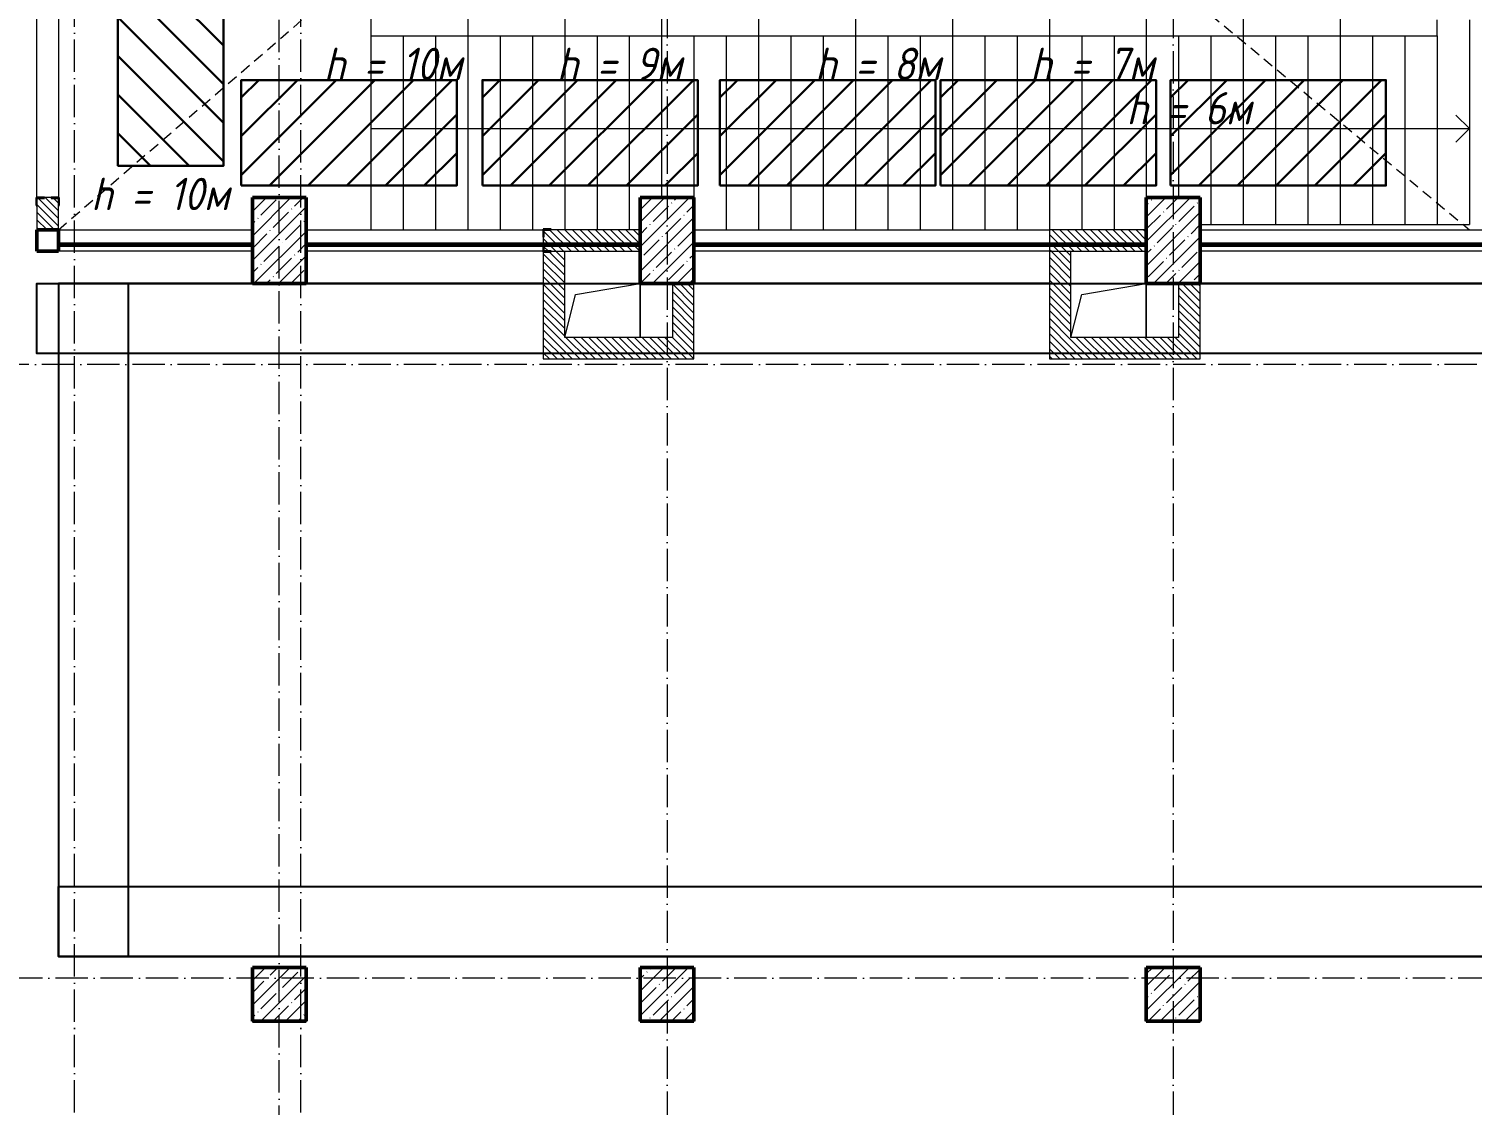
# Model space of a CAD drawing. Header units: millimetres. Extents: x -356862 to 418287, y 0 to 839748.
# Drawn here: x -8267 to 5133, y 525417 to 535413 of the extents above; entities that cross this region are included whole.
import ezdxf

# ---------------------------------------------------------------- set-up
doc = ezdxf.new("R2010")
doc.units = ezdxf.units.MM
doc.linetypes.add('200_ШТРИХ_ш1п0_6_', pattern=[160, 100, -60])
doc.linetypes.add('50_200_ШТРИХ_1Т_ш5_п1_п1_', pattern=[700, 500, -100, 0, -100])
for name, color, linetype, lineweight in [('0) строит. леса', 20, 'Continuous', 30), ('11)Плитка подокон', 170, 'Continuous', 60), ('A-DETL-____-OTLN-3', 7, '200_ШТРИХ_ш1п0_6_', 9), ('A-FLOR-____-OTLN', 7, 'Continuous', 9), ('A-GENM-____-MCUT', 7, 'Continuous', 25), ('A-GENM-____-OTLN', 7, 'Continuous', 9), ('A-GENM-____-OTLN-1', 7, 'Continuous', 25), ('A-WALL-____-MCUT', 7, 'Continuous', 13), ('A-WALL-____-PATT-1', 7, 'Continuous', 9), ('I-WALL-____-OTLN', 7, 'Continuous', 9), ('S-COLS-____-MCUT', 7, 'Continuous', 50), ('S-COLS-____-OTLN', 7, 'Continuous', 9), ('S-GRID-____-OTLN-1', 7, '50_200_ШТРИХ_1Т_ш5_п1_п1_', 9), ('S-STRS-____-OTLN-1', 7, 'Continuous', 9)]:
    doc.layers.add(name, color=color, linetype=linetype, lineweight=lineweight)
doc.styles.add('ISOCPEUR_I', font='isocpeui.ttf', dxfattribs={"width": 0.9, "height": 2.5})
pattern_1 = [(135, (-15591.663, 459015.94), (-35.35534, -35.35534), [])]

# ---------------------------------------------------------------- blocks, each defined once
blk = doc.blocks.new('BSC_Колонна _Прямоугольная - 500х800-V9-АР1_План отверстий 2 этажа в осях 1-64_Ю-ЯЯ')
at = {"layer": 'S-COLS-____-OTLN'}
h = blk.add_hatch(dxfattribs=at)
h.set_pattern_fill('FP_15', color=256, style=0, pattern_type=2)
h.set_pattern_definition([(45, (-9650, -74431.04), (-114.04925, 114.04925), []), (45, (-9535.95, -74431.04), (-114.04925, 114.04925), [201.613, -40.323, 3.353, -36.97])])
h.paths.add_polyline_path([(-250, -400), (250, -400), (250, 400), (-250, 400)], flags=0)
at = {"layer": 'S-COLS-____-MCUT'}
for p, q in [((250, 400), (-250, 400)), ((-250, 400), (-250, -400)), ((250, -400), (250, 400)), ((-250, -400), (250, -400))]:
    blk.add_line(p, q, dxfattribs=at)
blk = doc.blocks.new('BSC_Колонна _Прямоугольная - 500х500-25976076-АР1_План отверстий 2 этажа в осях 1-64_Ю-ЯЯ')
at = {"layer": 'S-COLS-____-OTLN'}
h = blk.add_hatch(dxfattribs=at)
h.set_pattern_fill('FP_16', color=256, style=0, pattern_type=2)
h.set_pattern_definition([(45, (-9650, -67431.04), (-114.04925, 114.04925), []), (45, (-9535.95, -67431.04), (-114.04925, 114.04925), [201.613, -40.323, 3.353, -36.97])])
h.paths.add_polyline_path([(-250, -250), (250, -250), (250, 250), (-250, 250)], flags=0)
at = {"layer": 'S-COLS-____-MCUT'}
for p, q in [((250, 250), (-250, 250)), ((-250, 250), (-250, -250)), ((250, -250), (250, 250)), ((-250, -250), (250, -250))]:
    blk.add_line(p, q, dxfattribs=at)
blk = doc.blocks.new('BSC_Колонна _Прямоугольная - 500х500-V10-АР1_План отверстий 2 этажа в осях 1-64_Ю-ЯЯ')
at = {"layer": 'S-COLS-____-OTLN'}
h = blk.add_hatch(dxfattribs=at)
h.set_pattern_fill('FP_18', color=256, style=0, pattern_type=2)
h.set_pattern_definition([(45, (-13250, -67431.04), (-114.04925, 114.04925), []), (45, (-13135.95, -67431.04), (-114.04925, 114.04925), [201.613, -40.323, 3.353, -36.97])])
h.paths.add_polyline_path([(-250, -250), (250, -250), (250, 250), (-250, 250)], flags=0)
at = {"layer": 'S-COLS-____-MCUT'}
for p, q in [((250, 250), (-250, 250)), ((-250, 250), (-250, -250)), ((250, -250), (250, 250)), ((-250, -250), (250, -250))]:
    blk.add_line(p, q, dxfattribs=at)
blk = doc.blocks.new('BSC_Колонна _Прямоугольная - 500х800-V65-АР1_План отверстий 2 этажа в осях 1-64_Ю-ЯЯ')
at = {"layer": 'S-COLS-____-OTLN'}
h = blk.add_hatch(dxfattribs=at)
h.set_pattern_fill('FP_76', color=256, style=0, pattern_type=2)
h.set_pattern_definition([(45, (-13250, -74431.04), (-114.04925, 114.04925), []), (45, (-13135.95, -74431.04), (-114.04925, 114.04925), [201.613, -40.323, 3.353, -36.97])])
h.paths.add_polyline_path([(-250, -400), (250, -400), (250, 400), (-250, 400)], flags=0)
at = {"layer": 'S-COLS-____-MCUT'}
for p, q in [((250, 400), (-250, 400)), ((-250, 400), (-250, -400)), ((250, -400), (250, 400)), ((-250, -400), (250, -400))]:
    blk.add_line(p, q, dxfattribs=at)
blk = doc.blocks.new('BSC_Колонна _Прямоугольная - 500х800-V66-АР1_План отверстий 2 этажа в осях 1-64_Ю-ЯЯ')
at = {"layer": 'S-COLS-____-OTLN'}
h = blk.add_hatch(dxfattribs=at)
h.set_pattern_fill('FP_77', color=256, style=0, pattern_type=2)
h.set_pattern_definition([(45, (-17950, -74431.04), (-114.04925, 114.04925), []), (45, (-17835.95, -74431.04), (-114.04925, 114.04925), [201.613, -40.323, 3.353, -36.97])])
h.paths.add_polyline_path([(-250, -400), (250, -400), (250, 400), (-250, 400)], flags=0)
at = {"layer": 'S-COLS-____-MCUT'}
for p, q in [((250, 400), (-250, 400)), ((-250, 400), (-250, -400)), ((250, -400), (250, 400)), ((-250, -400), (250, -400))]:
    blk.add_line(p, q, dxfattribs=at)
blk = doc.blocks.new('BSC_Колонна _Прямоугольная - 500х500-V70-АР1_План отверстий 2 этажа в осях 1-64_Ю-ЯЯ')
at = {"layer": 'S-COLS-____-OTLN'}
h = blk.add_hatch(dxfattribs=at)
h.set_pattern_fill('FP_82', color=256, style=0, pattern_type=2)
h.set_pattern_definition([(45, (-17950, -67431.04), (-114.04925, 114.04925), []), (45, (-17835.95, -67431.04), (-114.04925, 114.04925), [201.613, -40.323, 3.353, -36.97])])
h.paths.add_polyline_path([(-250, -250), (250, -250), (250, 250), (-250, 250)], flags=0)
at = {"layer": 'S-COLS-____-MCUT'}
for p, q in [((250, 250), (-250, 250)), ((-250, 250), (-250, -250)), ((250, -250), (250, 250)), ((-250, -250), (250, -250))]:
    blk.add_line(p, q, dxfattribs=at)
blk = doc.blocks.new('AR_Отверстие прямоугольное _в плите_ - AR_Отверстие прямоугольное _в плите_-30553029-АР1_План отверстий 2 этажа в осях 1-64_Ю-ЯЯ')
at = {"layer": 'A-GENM-____-OTLN'}
for p, q in [((350, 250), (-350, 250)), ((-350, -250), (-250, 150)), ((-250, 150), (350, 250)), ((350, -250), (350, 250))]:
    blk.add_line(p, q, dxfattribs=at)
blk = doc.blocks.new('Фахверк_СКБ_Уголок - 200_3550-28267367-АР1_План отверстий 2 этажа в осях 1-64_Ю-ЯЯ')
at = {"layer": 'A-GENM-____-MCUT'}
for p, q in [((200, 156), (125, 156)), ((125, 156), (125, 81)), ((131, 81), (131, 150)), ((131, 150), (200, 150)), ((200, 150), (200, 156)), ((125, 81), (131, 81)), ((131, 19), (125, 19)), ((125, 19), (125, -56)), ((131, -50), (131, 19)), ((125, -56), (200, -56)), ((200, -50), (131, -50)), ((200, -56), (200, -50))]:
    blk.add_line(p, q, dxfattribs=at)
blk = doc.blocks.new('BSC_Колонна _Прямоугольная1 - 200х200 _металл_-35201446-АР1_План отверстий 2 этажа в осях 1-64_Ю-ЯЯ')
at = {"layer": 'S-COLS-____-MCUT'}
for p, q in [((100, 100), (-100, 100)), ((-100, 100), (-100, -100)), ((100, -100), (100, 100)), ((-100, -100), (100, -100))]:
    blk.add_line(p, q, dxfattribs=at)
blk = doc.blocks.new('2этаж')
at = {"layer": 'S-GRID-____-OTLN-1', "color": 251, "ltscale": 0.6, "true_color": 0x636466}
for p, q in [((-7841.7, 511907.5), (-7841.7, 549908.8)), ((-5941.7, 512090.5), (-5941.7, 549908.8)), ((-2341.7, 549908.8), (-2341.7, 511907.5)), ((2358.3, 549908.8), (2358.3, 511907.5)), ((-5741.7, 511907.5), (-5741.7, 549644.2)), ((8958.3, 532297), (-20260.4, 532297)), ((88482.7, 526597), (-20260.4, 526597))]:
    blk.add_line(p, q, dxfattribs=at)

msp = doc.modelspace()

# ---------------------------------------------------------------- hatches: boundary and pattern name
at = {"layer": '0) строит. леса'}
h = msp.add_hatch(dxfattribs=at)
h.set_pattern_fill('ANSI31', color=256, scale=80, angle=-90)
h.set_pattern_definition([(315, (138579.27, 535700.97), (179.60512, 179.60512), [])])
h.paths.add_polyline_path([(-7439.2255, 536141.1945), (-7439.2255, 534141.1945), (-6459.2255, 534141.1945), (-6459.2255, 536141.1945)])
h = msp.add_hatch(dxfattribs=at)
h.set_pattern_fill('ANSI31', color=256, scale=80)
h.set_pattern_definition([(45, (-5854.43, 679976.1), (-179.60512, 179.60512), [])])
h.paths.add_polyline_path([(-6294.6623, 533957.6101), (-4294.6623, 533957.6101), (-4294.6623, 534937.6101), (-6294.6623, 534937.6101)])
h = msp.add_hatch(dxfattribs=at)
h.set_pattern_fill('ANSI31', color=256, scale=80)
h.set_pattern_definition([(45, (-3616.04, 679976.1), (-179.60512, 179.60512), [])])
h.paths.add_polyline_path([(-4056.265, 533957.6101), (-2056.265, 533957.6101), (-2056.265, 534937.6101), (-4056.265, 534937.6101)])
h = msp.add_hatch(dxfattribs=at)
h.set_pattern_fill('ANSI31', color=256, scale=80)
h.set_pattern_definition([(45, (-1409.72, 679976.1), (-179.60512, 179.60512), [])])
h.paths.add_polyline_path([(-1849.9474, 533957.6101), (150.0526, 533957.6101), (150.0526, 534937.6101), (-1849.9474, 534937.6101)])
h = msp.add_hatch(dxfattribs=at)
h.set_pattern_fill('ANSI31', color=256, scale=80)
h.set_pattern_definition([(45, (638.44, 679976.1), (-179.60512, 179.60512), [])])
h.paths.add_polyline_path([(198.2067, 533957.6101), (2198.2067, 533957.6101), (2198.2067, 534937.6101), (198.2067, 534937.6101)])
h = msp.add_hatch(dxfattribs=at)
h.set_pattern_fill('ANSI31', color=256, scale=80)
h.set_pattern_definition([(45, (2773.63, 679976.1), (-179.60512, 179.60512), [])])
h.paths.add_polyline_path([(2333.3965, 533957.6101), (4333.3965, 533957.6101), (4333.3965, 534937.6101), (2333.3965, 534937.6101)])
at = {"layer": 'A-WALL-____-PATT-1'}
h = msp.add_hatch(dxfattribs=at)
h.set_pattern_fill('FP_6', color=256, style=0, pattern_type=2)
h.set_pattern_definition(pattern_1)
h.paths.add_polyline_path([(-8071.6634, 533546.983), (-7991.6634, 533546.983), (-7991.6634, 533840.983), (-8060.6634, 533840.983), (-8060.6634, 533846.983), (-8122.6634, 533846.983), (-8122.6634, 533840.983), (-8191.6634, 533840.983), (-8191.6634, 533546.983)], flags=0)
h.paths.add_polyline_path([(-8060.6634, 535646.983), (-8060.6634, 535652.983), (-7991.6634, 535652.983), (-7991.6634, 535946.983), (-8191.6634, 535946.983), (-8191.6634, 535652.983), (-8122.6634, 535652.983), (-8122.6634, 535646.983)], flags=0)
h = msp.add_hatch(dxfattribs=at)
h.set_pattern_fill('FP_6', color=256, style=0, pattern_type=2)
h.set_pattern_definition(pattern_1)
h.paths.add_polyline_path([(-3234.3398, 533346.983), (-2591.6634, 533346.983), (-2591.6634, 533546.983), (-3485.6634, 533546.983), (-3485.6634, 533477.983), (-3491.6634, 533477.983), (-3491.6634, 533415.983), (-3485.6634, 533415.983), (-3485.6634, 533346.983), (-3416.6634, 533346.983)], flags=0)
h = msp.add_hatch(dxfattribs=at)
h.set_pattern_fill('FP_6', color=256, style=0, pattern_type=2)
h.set_pattern_definition(pattern_1)
h.paths.add_polyline_path([(1208.3366, 533346.983), (2108.3366, 533346.983), (2108.3366, 533546.983), (1208.3366, 533546.983)], flags=0)
h = msp.add_hatch(dxfattribs=at)
h.set_pattern_fill('FP_6', color=256, style=0, pattern_type=2)
h.set_pattern_definition(pattern_1)
h.paths.add_polyline_path([(-3491.6634, 532346.983), (-3291.6634, 532346.983), (-3291.6634, 533346.983), (-3416.6634, 533346.983), (-3416.6634, 533340.983), (-3491.6634, 533340.983), (-3491.6634, 532384.6563)], flags=0)
h = msp.add_hatch(dxfattribs=at)
h.set_pattern_fill('FP_6', color=256, style=0, pattern_type=2)
h.set_pattern_definition(pattern_1)
h.paths.add_polyline_path([(1408.3366, 532346.983), (1408.3366, 533346.983), (1208.3366, 533346.983), (1208.3366, 532346.983)], flags=0)
h = msp.add_hatch(dxfattribs=at)
h.set_pattern_fill('FP_6', color=256, style=0, pattern_type=2)
h.set_pattern_definition(pattern_1)
h.paths.add_polyline_path([(-2091.6634, 532546.983), (-2091.6634, 533046.983), (-2291.6634, 533046.983), (-2291.6634, 532546.983)], flags=0)
h = msp.add_hatch(dxfattribs=at)
h.set_pattern_fill('FP_6', color=256, style=0, pattern_type=2)
h.set_pattern_definition(pattern_1)
h.paths.add_polyline_path([(2608.3366, 532546.983), (2608.3366, 533046.983), (2408.3366, 533046.983), (2408.3366, 532546.983)], flags=0)
h = msp.add_hatch(dxfattribs=at)
h.set_pattern_fill('FP_6', color=256, style=0, pattern_type=2)
h.set_pattern_definition(pattern_1)
h.paths.add_polyline_path([(-3291.6634, 532346.983), (-2091.6634, 532346.983), (-2091.6634, 532546.983), (-3291.6634, 532546.983), (-3291.6634, 532384.6563)], flags=0)
h = msp.add_hatch(dxfattribs=at)
h.set_pattern_fill('FP_6', color=256, style=0, pattern_type=2)
h.set_pattern_definition(pattern_1)
h.paths.add_polyline_path([(1408.3366, 532346.983), (2608.3366, 532346.983), (2608.3366, 532546.983), (1408.3366, 532546.983), (1408.3366, 532384.6563)], flags=0)

# ---------------------------------------------------------------- linework, layer by layer
for points in [[(-6191.6634, 533546.983), (-6191.6634, 533046.983), (-5691.6634, 533046.983), (-5691.6634, 533546.983)], [(-2091.6634, 533546.983), (-2091.6634, 533046.983)], [(2608.3366, 533046.983), (2608.3366, 533546.983)], [(-3491.6634, 533046.983), (-7991.6634, 533046.983), (-7991.6634, 526796.983), (7508.3366, 526796.983), (7858.3366, 526796.983), (7858.3366, 529696.983), (7408.3366, 529696.983), (7408.3366, 530196.983), (7858.3366, 530196.983), (7858.3366, 533046.983), (2608.3366, 533046.983)], [(1208.3366, 533046.983), (-2091.6634, 533046.983)], [(-6191.6634, 526696.983), (-6191.6634, 526196.983), (-5691.6634, 526196.983), (-5691.6634, 526696.983)], [(-2591.6634, 526696.983), (-2591.6634, 526196.983), (-2091.6634, 526196.983), (-2091.6634, 526696.983)], [(2108.3366, 526696.983), (2108.3366, 526196.983), (2608.3366, 526196.983), (2608.3366, 526696.983)]]:
    msp.add_lwpolyline(points)
for points in [[(7308.3366, 532396.983), (-8191.6634, 532396.983), (-8191.6634, 533046.983), (7308.3366, 533046.983)], [(-7991.6634, 526796.983), (-7341.6634, 526796.983), (-7341.6634, 533046.983), (-7991.6634, 533046.983)], [(7508.3366, 526796.983), (-7991.6634, 526796.983), (-7991.6634, 527446.983), (7508.3366, 527446.983)]]:
    msp.add_lwpolyline(points, close=True)
at = {"layer": '0) строит. леса'}
for points in [[(-7439.2255, 536141.1945), (-7439.2255, 534141.1945), (-6459.2255, 534141.1945), (-6459.2255, 536141.1945)], [(-6294.6623, 533957.6101), (-4294.6623, 533957.6101), (-4294.6623, 534937.6101), (-6294.6623, 534937.6101)], [(-4056.265, 533957.6101), (-2056.265, 533957.6101), (-2056.265, 534937.6101), (-4056.265, 534937.6101)], [(-1849.9474, 533957.6101), (150.0526, 533957.6101), (150.0526, 534937.6101), (-1849.9474, 534937.6101)], [(198.2067, 533957.6101), (2198.2067, 533957.6101), (2198.2067, 534937.6101), (198.2067, 534937.6101)], [(2333.3965, 533957.6101), (4333.3965, 533957.6101), (4333.3965, 534937.6101), (2333.3965, 534937.6101)]]:
    msp.add_lwpolyline(points, close=True, dxfattribs=at)
at = {"layer": '11)Плитка подокон'}
for points in [[(-7991.6634, 533411.4212), (-6191.6634, 533411.4212)], [(-5691.6634, 533411.4212), (-2591.6634, 533411.4212)], [(-2091.6634, 533411.4212), (2108.3366, 533411.4212)], [(2608.3366, 533411.4212), (7408.3366, 533411.4212)]]:
    msp.add_lwpolyline(points, dxfattribs=at)
at = {"layer": 'A-DETL-____-OTLN-3'}
for p, q in [((-7991.6634, 533546.983), (4658.3366, 544446.983)), ((-7991.6634, 544446.983), (5108.3366, 533546.983))]:
    msp.add_line(p, q, dxfattribs=at)
at = {"layer": 'A-FLOR-____-OTLN'}
for p, q in [((-3291.6634, 533046.983), (-2591.6634, 533046.983)), ((-2591.6634, 533046.983), (-2591.6634, 532546.983)), ((1408.3366, 533046.983), (2108.3366, 533046.983)), ((2108.3366, 533046.983), (2108.3366, 532546.983))]:
    msp.add_line(p, q, dxfattribs=at)
at = {"layer": 'A-WALL-____-MCUT'}
for p, q in [((-8191.6634, 533771.983), (-8191.6634, 533546.983)), ((-8060.6634, 533846.983), (-8122.6634, 533846.983)), ((-7991.6634, 533546.983), (-7991.6634, 533771.983)), ((-3491.6634, 533477.983), (-3491.6634, 533415.983)), ((-2591.6634, 533546.983), (-3416.6634, 533546.983)), ((1208.3366, 533546.983), (1208.3366, 532346.983)), ((2108.3366, 533546.983), (1208.3366, 533546.983)), ((-3491.6634, 533340.983), (-3491.6634, 532346.983)), ((-3416.6634, 533346.983), (-2591.6634, 533346.983)), ((-3291.6634, 532546.983), (-3291.6634, 533346.983)), ((1208.3366, 533346.983), (2108.3366, 533346.983)), ((1408.3366, 532546.983), (1408.3366, 533346.983)), ((-2291.6634, 533046.983), (-2291.6634, 532546.983)), ((-2091.6634, 532346.983), (-2091.6634, 533046.983)), ((2408.3366, 533046.983), (2408.3366, 532546.983)), ((2608.3366, 532346.983), (2608.3366, 533046.983)), ((-2291.6634, 532546.983), (-3291.6634, 532546.983)), ((2408.3366, 532546.983), (1408.3366, 532546.983)), ((-3491.6634, 532346.983), (-2091.6634, 532346.983)), ((1208.3366, 532346.983), (2608.3366, 532346.983))]:
    msp.add_line(p, q, dxfattribs=at)
at = {"layer": 'I-WALL-____-OTLN'}
for p, q in [((-8191.6634, 533846.983), (-8191.6634, 535646.983)), ((-7991.6634, 535646.983), (-7991.6634, 533846.983)), ((-7991.6634, 533546.983), (-6191.6634, 533546.983)), ((-5691.6634, 533546.983), (-3491.6634, 533546.983)), ((-2091.6634, 533546.983), (1208.3366, 533546.983)), ((2608.3366, 533546.983), (7408.3366, 533546.983)), ((-6191.6634, 533346.983), (-7991.6634, 533346.983)), ((-3491.6634, 533346.983), (-5691.6634, 533346.983)), ((1208.3366, 533346.983), (-2091.6634, 533346.983)), ((7408.3366, 533346.983), (2608.3366, 533346.983))]:
    msp.add_line(p, q, dxfattribs=at)
at = {"layer": 'S-GRID-____-OTLN-1', "color": 251, "ltscale": 0.6, "true_color": 0x636466}
for p, q in [((-7841.6634, 511907.5288), (-7841.6634, 549908.7924)), ((-7841.6634, 511907.5288), (-7841.6634, 549908.7924)), ((-5941.6634, 512090.4635), (-5941.6634, 549908.7924)), ((-5941.6634, 512090.4635), (-5941.6634, 549908.7924)), ((-2341.6634, 549908.7924), (-2341.6634, 511907.5288)), ((-2341.6634, 549908.7924), (-2341.6634, 511907.5288)), ((2358.3366, 549908.7924), (2358.3366, 511907.5288)), ((2358.3366, 549908.7924), (2358.3366, 511907.5288)), ((-5741.6634, 511907.5288), (-5741.6634, 549644.2012)), ((-5741.6634, 511907.5288), (-5741.6634, 549644.2012)), ((8958.3366, 532296.983), (-20260.4336, 532296.983)), ((8958.3366, 532296.983), (-20260.4336, 532296.983)), ((88482.7432, 526596.983), (-20260.4336, 526596.983)), ((88482.7432, 526596.983), (-20260.4336, 526596.983))]:
    msp.add_line(p, q, dxfattribs=at)
at = {"layer": 'S-STRS-____-OTLN-1'}
for p, q in [((-5091.6634, 544446.983), (-5091.6634, 535346.983)), ((-5091.6634, 544446.983), (-5091.6634, 535346.983)), ((-4191.6634, 544446.983), (-4191.6634, 535346.983)), ((-4191.6634, 544446.983), (-4191.6634, 535346.983)), ((-3291.6634, 544446.983), (-3291.6634, 535346.983)), ((-3291.6634, 544446.983), (-3291.6634, 535346.983)), ((-1491.6634, 544446.983), (-1491.6634, 535346.983)), ((-1491.6634, 544446.983), (-1491.6634, 535346.983)), ((-591.6634, 544446.983), (-591.6634, 535346.983)), ((-591.6634, 544446.983), (-591.6634, 535346.983)), ((308.3366, 544446.983), (308.3366, 535346.983)), ((308.3366, 544446.983), (308.3366, 535346.983)), ((1208.3366, 544446.983), (1208.3366, 535346.983)), ((1208.3366, 544446.983), (1208.3366, 535346.983)), ((3008.3366, 544196.983), (3008.3366, 535346.983)), ((3008.3366, 544196.983), (3008.3366, 535346.983)), ((3908.3366, 544196.983), (3908.3366, 535346.983)), ((3908.3366, 544196.983), (3908.3366, 535346.983)), ((-2391.6634, 543896.983), (-2391.6634, 535346.983)), ((-2391.6634, 543896.983), (-2391.6634, 535346.983)), ((2108.3366, 543896.983), (2108.3366, 535346.983)), ((2108.3366, 543896.983), (2108.3366, 535346.983)), ((4808.3366, 535346.983), (4808.3366, 535496.983)), ((5108.3366, 535496.983), (5108.3366, 533596.983)), ((-5091.6634, 535346.983), (-4191.6634, 535346.983)), ((-5091.6634, 535346.983), (-5091.6634, 533546.983)), ((-5091.6634, 535346.983), (-5091.6634, 533546.983)), ((-4791.6634, 535346.983), (-4791.6634, 533546.983)), ((-4791.6634, 535346.983), (-4791.6634, 533546.983)), ((-4491.6634, 535346.983), (-4191.6634, 535346.983)), ((-4491.6634, 535346.983), (-4491.6634, 533546.983)), ((-4491.6634, 535346.983), (-4491.6634, 533546.983)), ((-4191.6634, 535346.983), (-3291.6634, 535346.983)), ((-4191.6634, 535346.983), (-4191.6634, 533546.983)), ((-4191.6634, 535346.983), (-4191.6634, 533546.983)), ((-3891.6634, 535346.983), (-3891.6634, 533546.983)), ((-3891.6634, 535346.983), (-3891.6634, 533546.983)), ((-3591.6634, 535346.983), (-3291.6634, 535346.983)), ((-3591.6634, 535346.983), (-3591.6634, 533546.983)), ((-3591.6634, 535346.983), (-3591.6634, 533546.983)), ((-3291.6634, 535346.983), (-2391.6634, 535346.983)), ((-3291.6634, 535346.983), (-3291.6634, 533546.983)), ((-3291.6634, 535346.983), (-3291.6634, 533546.983)), ((-2991.6634, 535346.983), (-2991.6634, 533546.983)), ((-2991.6634, 535346.983), (-2991.6634, 533546.983)), ((-2691.6634, 535346.983), (-2391.6634, 535346.983)), ((-2691.6634, 535346.983), (-2691.6634, 533546.983)), ((-2691.6634, 535346.983), (-2691.6634, 533546.983)), ((-2391.6634, 535346.983), (-1491.6634, 535346.983)), ((-2391.6634, 535346.983), (-2391.6634, 533846.983)), ((-2391.6634, 535346.983), (-2391.6634, 533846.983)), ((-2091.6634, 535346.983), (-2091.6634, 533846.983)), ((-2091.6634, 535346.983), (-2091.6634, 533846.983)), ((-1791.6634, 535346.983), (-1491.6634, 535346.983)), ((-1791.6634, 535346.983), (-1791.6634, 533546.983)), ((-1791.6634, 535346.983), (-1791.6634, 533546.983)), ((-1491.6634, 535346.983), (-591.6634, 535346.983)), ((-1491.6634, 535346.983), (-1491.6634, 533546.983)), ((-1491.6634, 535346.983), (-1491.6634, 533546.983)), ((-1191.6634, 535346.983), (-1191.6634, 533546.983)), ((-1191.6634, 535346.983), (-1191.6634, 533546.983)), ((-891.6634, 535346.983), (-591.6634, 535346.983)), ((-891.6634, 535346.983), (-891.6634, 533546.983)), ((-891.6634, 535346.983), (-891.6634, 533546.983)), ((-591.6634, 535346.983), (308.3366, 535346.983)), ((-591.6634, 535346.983), (-591.6634, 533546.983)), ((-591.6634, 535346.983), (-591.6634, 533546.983)), ((-291.6634, 535346.983), (-291.6634, 533546.983)), ((-291.6634, 535346.983), (-291.6634, 533546.983)), ((8.3366, 535346.983), (308.3366, 535346.983)), ((8.3366, 535346.983), (8.3366, 533546.983)), ((8.3366, 535346.983), (8.3366, 533546.983)), ((308.3366, 535346.983), (1208.3366, 535346.983)), ((308.3366, 535346.983), (308.3366, 533546.983)), ((308.3366, 535346.983), (308.3366, 533546.983)), ((608.3366, 535346.983), (608.3366, 533546.983)), ((608.3366, 535346.983), (608.3366, 533546.983)), ((908.3366, 535346.983), (1208.3366, 535346.983)), ((908.3366, 535346.983), (908.3366, 533546.983)), ((908.3366, 535346.983), (908.3366, 533546.983)), ((1208.3366, 535346.983), (2108.3366, 535346.983)), ((1208.3366, 535346.983), (1208.3366, 533546.983)), ((1208.3366, 535346.983), (1208.3366, 533546.983)), ((1508.3366, 535346.983), (1508.3366, 533546.983)), ((1508.3366, 535346.983), (1508.3366, 533546.983)), ((1808.3366, 535346.983), (2108.3366, 535346.983)), ((1808.3366, 535346.983), (1808.3366, 533546.983)), ((1808.3366, 535346.983), (1808.3366, 533546.983)), ((2108.3366, 535346.983), (3008.3366, 535346.983)), ((2108.3366, 535346.983), (2108.3366, 533846.983)), ((2108.3366, 535346.983), (2108.3366, 533846.983)), ((2408.3366, 535346.983), (2408.3366, 533846.983)), ((2408.3366, 535346.983), (2408.3366, 533846.983)), ((2708.3366, 535346.983), (3008.3366, 535346.983)), ((2708.3366, 535346.983), (2708.3366, 533596.983)), ((2708.3366, 535346.983), (2708.3366, 533596.983)), ((3008.3366, 535346.983), (3908.3366, 535346.983)), ((3008.3366, 535346.983), (3008.3366, 533596.983)), ((3008.3366, 535346.983), (3008.3366, 533596.983)), ((3308.3366, 535346.983), (3308.3366, 533596.983)), ((3308.3366, 535346.983), (3308.3366, 533596.983)), ((3608.3366, 535346.983), (3908.3366, 535346.983)), ((3608.3366, 535346.983), (3608.3366, 533596.983)), ((3608.3366, 535346.983), (3608.3366, 533596.983)), ((3908.3366, 535346.983), (4808.3366, 535346.983)), ((3908.3366, 535346.983), (3908.3366, 533596.983)), ((3908.3366, 535346.983), (3908.3366, 533596.983)), ((4208.3366, 535346.983), (4208.3366, 533596.983)), ((4208.3366, 535346.983), (4208.3366, 533596.983)), ((4508.3366, 535346.983), (4808.3366, 535346.983)), ((4508.3366, 535346.983), (4508.3366, 533596.983)), ((4508.3366, 535346.983), (4508.3366, 533596.983)), ((4808.3366, 535346.983), (4808.3366, 533596.983)), ((4808.3366, 535346.983), (4808.3366, 533596.983)), ((5108.3366, 534486.983), (4983.3366, 534611.983)), ((-5091.6634, 534486.983), (-4791.6634, 534486.983)), ((-4791.6634, 534486.983), (-4491.6634, 534486.983)), ((-4491.6634, 534486.983), (-4191.6634, 534486.983)), ((-4191.6634, 534486.983), (-3891.6634, 534486.983)), ((-3891.6634, 534486.983), (-3591.6634, 534486.983)), ((-3591.6634, 534486.983), (-3291.6634, 534486.983)), ((-3291.6634, 534486.983), (-2991.6634, 534486.983)), ((-2991.6634, 534486.983), (-2691.6634, 534486.983)), ((-2691.6634, 534486.983), (-2391.6634, 534486.983)), ((-2391.6634, 534486.983), (-2091.6634, 534486.983)), ((-2091.6634, 534486.983), (-1791.6634, 534486.983)), ((-1791.6634, 534486.983), (-1491.6634, 534486.983)), ((-1491.6634, 534486.983), (-1191.6634, 534486.983)), ((-1191.6634, 534486.983), (-891.6634, 534486.983)), ((-891.6634, 534486.983), (-591.6634, 534486.983)), ((-591.6634, 534486.983), (-291.6634, 534486.983)), ((-291.6634, 534486.983), (8.3366, 534486.983)), ((8.3366, 534486.983), (308.3366, 534486.983)), ((308.3366, 534486.983), (608.3366, 534486.983)), ((608.3366, 534486.983), (908.3366, 534486.983)), ((908.3366, 534486.983), (1208.3366, 534486.983)), ((1208.3366, 534486.983), (1508.3366, 534486.983)), ((1508.3366, 534486.983), (1808.3366, 534486.983)), ((1808.3366, 534486.983), (2108.3366, 534486.983)), ((2108.3366, 534486.983), (2408.3366, 534486.983)), ((2408.3366, 534486.983), (2708.3366, 534486.983)), ((2708.3366, 534486.983), (3008.3366, 534486.983)), ((3008.3366, 534486.983), (3308.3366, 534486.983)), ((3308.3366, 534486.983), (3608.3366, 534486.983)), ((3608.3366, 534486.983), (3908.3366, 534486.983)), ((3908.3366, 534486.983), (4208.3366, 534486.983)), ((4208.3366, 534486.983), (4508.3366, 534486.983)), ((4508.3366, 534486.983), (4808.3366, 534486.983)), ((4808.3366, 534486.983), (5108.3366, 534486.983)), ((5108.3366, 534486.983), (4983.3366, 534361.983)), ((2608.3366, 533596.983), (2708.3366, 533596.983)), ((2708.3366, 533596.983), (3008.3366, 533596.983)), ((3008.3366, 533596.983), (3308.3366, 533596.983)), ((3308.3366, 533596.983), (3608.3366, 533596.983)), ((3608.3366, 533596.983), (3908.3366, 533596.983)), ((3908.3366, 533596.983), (4208.3366, 533596.983)), ((4208.3366, 533596.983), (4508.3366, 533596.983)), ((4508.3366, 533596.983), (4808.3366, 533596.983)), ((4808.3366, 533596.983), (5108.3366, 533596.983))]:
    msp.add_line(p, q, dxfattribs=at)

# ---------------------------------------------------------------- block references
at = {"color": 18, "true_color": 0x000000}
msp.add_blockref('2этаж', (0, 0), dxfattribs=at)
at = {"layer": 'A-GENM-____-OTLN'}
for p in [(-2941.6634, 532796.983), (1758.3366, 532796.983)]:
    msp.add_blockref('AR_Отверстие прямоугольное _в плите_ - AR_Отверстие прямоугольное _в плите_-30553029-АР1_План отверстий 2 этажа в осях 1-64_Ю-ЯЯ', p, dxfattribs=at)
at = {"layer": 'A-GENM-____-OTLN-1', "rotation": 269.9999999999999}
msp.add_blockref('Фахверк_СКБ_Уголок - 200_3550-28267367-АР1_План отверстий 2 этажа в осях 1-64_Ю-ЯЯ', (-8141.6634, 533971.983), dxfattribs=at)
at = {"layer": 'A-GENM-____-OTLN-1'}
msp.add_blockref('Фахверк_СКБ_Уголок - 200_3550-28267367-АР1_План отверстий 2 этажа в осях 1-64_Ю-ЯЯ', (-3616.6634, 533396.983), dxfattribs=at)
at = {"layer": 'S-COLS-____-OTLN'}
for name, p in [('BSC_Колонна _Прямоугольная - 500х800-V9-АР1_План отверстий 2 этажа в осях 1-64_Ю-ЯЯ', (-5941.6634, 533446.983)), ('BSC_Колонна _Прямоугольная - 500х800-V65-АР1_План отверстий 2 этажа в осях 1-64_Ю-ЯЯ', (-2341.6634, 533446.983)), ('BSC_Колонна _Прямоугольная - 500х800-V66-АР1_План отверстий 2 этажа в осях 1-64_Ю-ЯЯ', (2358.3366, 533446.983)), ('BSC_Колонна _Прямоугольная - 500х500-25976076-АР1_План отверстий 2 этажа в осях 1-64_Ю-ЯЯ', (-5941.6634, 526446.983)), ('BSC_Колонна _Прямоугольная - 500х500-V10-АР1_План отверстий 2 этажа в осях 1-64_Ю-ЯЯ', (-2341.6634, 526446.983)), ('BSC_Колонна _Прямоугольная - 500х500-V70-АР1_План отверстий 2 этажа в осях 1-64_Ю-ЯЯ', (2358.3366, 526446.983))]:
    msp.add_blockref(name, p, dxfattribs=at)
at = {"layer": 'S-COLS-____-OTLN', "rotation": 270.0000000000001}
msp.add_blockref('BSC_Колонна _Прямоугольная1 - 200х200 _металл_-35201446-АР1_План отверстий 2 этажа в осях 1-64_Ю-ЯЯ', (-8091.6634, 533446.983), dxfattribs=at)

# ---------------------------------------------------------------- texts
at = {"color": 1, "char_height": 300, "width": 2817.723091, "attachment_point": 8, "line_spacing_factor": 1.139951, "style": 'ISOCPEUR_I'}
for s, insert in [('\\pxqc,t8.46667,16.93333,25.4,33.86667,42.33333,50.8,59.26667,67.73333,76.2,84.66667,93.13333,101.6,110.06667,118.53333,127,135.46667,143.93333,152.4,160.86667,169.33333,177.8,186.26667,194.73333,203.2,211.66667,220.13333,228.6,237.06667,245.53333,254,262.46667,270.93333;h = 10м', (-4885.8007, 534937.6101)), ('\\pxqc,t8.46667,16.93333,25.4,33.86667,42.33333,50.8,59.26667,67.73333,76.2,84.66667,93.13333,101.6,110.06667,118.53333,127,135.46667,143.93333,152.4,160.86667,169.33333,177.8,186.26667,194.73333,203.2,211.66667,220.13333,228.6,237.06667,245.53333,254,262.46667,270.93333;h = 9м', (-2782.8018, 534937.6101)), ('\\pxqc,t8.46667,16.93333,25.4,33.86667,42.33333,50.8,59.26667,67.73333,76.2,84.66667,93.13333,101.6,110.06667,118.53333,127,135.46667,143.93333,152.4,160.86667,169.33333,177.8,186.26667,194.73333,203.2,211.66667,220.13333,228.6,237.06667,245.53333,254,262.46667,270.93333;h = 8м', (-382.8018, 534937.6101)), ('\\pxqc,t8.46667,16.93333,25.4,33.86667,42.33333,50.8,59.26667,67.73333,76.2,84.66667,93.13333,101.6,110.06667,118.53333,127,135.46667,143.93333,152.4,160.86667,169.33333,177.8,186.26667,194.73333,203.2,211.66667,220.13333,228.6,237.06667,245.53333,254,262.46667,270.93333;h = 7м', (1607.0683, 534937.6101)), ('\\pxqc,t8.46667,16.93333,25.4,33.86667,42.33333,50.8,59.26667,67.73333,76.2,84.66667,93.13333,101.6,110.06667,118.53333,127,135.46667,143.93333,152.4,160.86667,169.33333,177.8,186.26667,194.73333,203.2,211.66667,220.13333,228.6,237.06667,245.53333,254,262.46667,270.93333;h = 6м', (2503.9947, 534526.1378)), ('\\pxqc,t8.46667,16.93333,25.4,33.86667,42.33333,50.8,59.26667,67.73333,76.2,84.66667,93.13333,101.6,110.06667,118.53333,127,135.46667,143.93333,152.4,160.86667,169.33333,177.8,186.26667,194.73333,203.2,211.66667,220.13333,228.6,237.06667,245.53333,254,262.46667,270.93333;h = 10м', (-7046.0053, 533729.7222))]:
    msp.add_mtext(s, dxfattribs=dict(at, insert=insert))

doc.saveas('drawing.dxf')
